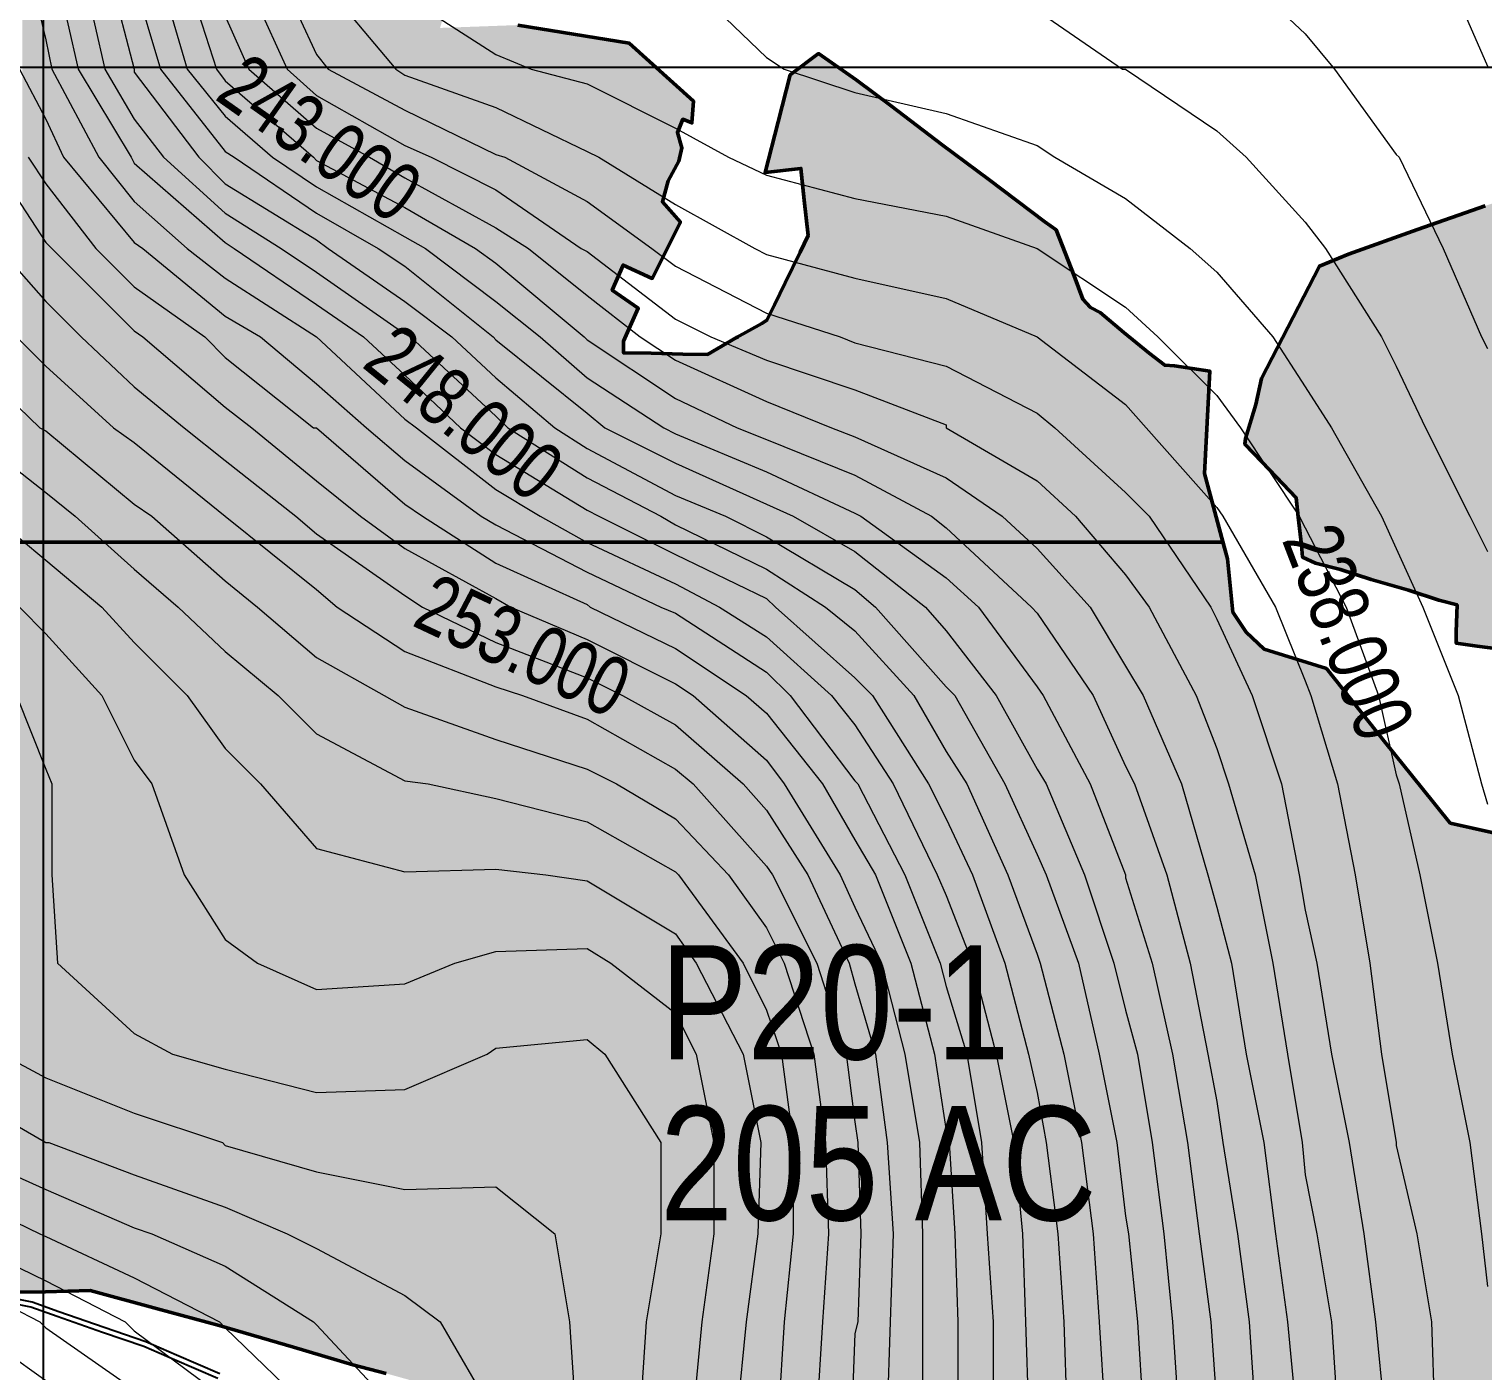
# Model space of a CAD drawing. Header units: metres. Extents: x 199095 to 216734, y 1644234 to 1657008.
# Drawn here: x 206491 to 207445, y 1649644 to 1650525 of the extents above; entities that cross this region are included whole.
import ezdxf
from ezdxf.enums import TextEntityAlignment as Align

# ---------------------------------------------------------------- set-up
doc = ezdxf.new("R2010")
doc.units = ezdxf.units.M
for name, color, linetype in [('250 Ac', 10, 'Continuous'), ('BT Road', 7, 'Continuous'), ('CON TXT', 204, 'Continuous'), ('GRID', 7, 'Continuous')]:
    doc.layers.add(name, color=color, linetype=linetype)
doc.layers.add('CONTOURS', color=8, linetype='Continuous', lineweight=9)
doc.layers.add('Plot hatching', color=7, linetype='Continuous', true_color=0xffffdb)
doc.styles.get("Standard").update_dxf_attribs({"font": 'ARIALN.TTF'})

msp = doc.modelspace()

# ---------------------------------------------------------------- hatches: boundary and pattern name
at = {"layer": 'Plot hatching', "linetype": 'ByBlock'}
h = msp.add_hatch(color=256, dxfattribs=at)
h.dxf.hatch_style = 1
h.paths.add_polyline_path([(208009.86, 1651228.99), (206686.38, 1651228.99), (206686.38, 1651203.99), (206686.38, 1651029.56), (206686.38, 1651003.99), (206486.38, 1651003.99), (206486.38, 1650260.25), (206486.38, 1650188.06), (207274.47, 1650188.06), (207262.37, 1650233.14), (207265.92, 1650300.22), (207242.78, 1650303.93), (207236.28, 1650304.16), (207225.99, 1650312.22), (207209.51, 1650325.62), (207193.82, 1650338.92), (207187.55, 1650342.23), (207182.46, 1650347.64), (207176.82, 1650362.93), (207165.09, 1650393.09), (207157.64, 1650398.29), (207120.74, 1650426.17), (207090.1, 1650448.97), (207056.93, 1650474.42), (207033.79, 1650491.57), (207009.02, 1650508.91), (206990.28, 1650494.84), (206982.48, 1650464.16), (206973.86, 1650430.68), (206997.43, 1650433.51), (206999.58, 1650412.54), (207002.17, 1650389.37), (206996.97, 1650378.52), (206987, 1650358.25), (206980.07, 1650343.78), (206974.98, 1650333.77), (206971.79, 1650331.71), (206955.18, 1650322.39), (206936.15, 1650311.31), (206919.9, 1650311.45), (206899.09, 1650312.07), (206880.97, 1650312.28), (206880.97, 1650320.02), (206890.69, 1650341.69), (206873.61, 1650353.48), (206880.68, 1650369.95), (206899.88, 1650361.21), (206918.27, 1650398.21), (206906.51, 1650411.56), (206910.28, 1650425.29), (206917.2, 1650438.3), (206919.3, 1650446.88), (206916.33, 1650457.12), (206919.89, 1650465.76), (206925.89, 1650463.39), (206926.92, 1650477.63), (206884.66, 1650515.74), (206811.62, 1650527.6), (206760.53, 1650525.73), (206795.55, 1650642.99), (206839.37, 1650640.57), (206864.69, 1650663.18), (206879.55, 1650683.53), (207050.42, 1650675.59), (207098.28, 1650669.2), (207165.31, 1650672.3), (207199.45, 1650673.87), (207215.26, 1650778.84), (207220.67, 1650778.3), (207296.83, 1650770.65), (207306.15, 1650771.76), (207319.13, 1650773.31), (207356.45, 1650845.29), (207381.15, 1650833.81), (207480.02, 1650787.84), (207602.85, 1650809.96), (207611.92, 1650746.81), (207616.69, 1650743.79), (207659.54, 1650716.75), (207695.66, 1650689.85), (207673.34, 1650612.12), (207682.56, 1650612.11), (207692.37, 1650613.44), (207700.95, 1650615.54), (207725.48, 1650610.91), (207747.57, 1650615.18), (207767.49, 1650606.88), (207786.82, 1650614.56), (207802.54, 1650614.54), (207829.83, 1650609.3), (207844.56, 1650609.28), (207860.5, 1650602.21), (207882.86, 1650581.04), (207894.24, 1650607.38), (207870.49, 1650659.55), (207972.48, 1650751.59), (207990.52, 1650751.57), (207990.48, 1650717.35), (208009.86, 1650715.4)])
h = msp.add_hatch(color=256, dxfattribs=at)
h.dxf.hatch_style = 1
h.paths.add_polyline_path([(207782.6, 1650011.8), (207807.79, 1650098.38), (207818.9, 1650139.58), (207801.1, 1650154.22), (207773.06, 1650177.22), (207743.49, 1650201.12), (207718.97, 1650221.52), (207681.77, 1650253.95), (207652.11, 1650278.09), (207618.94, 1650303.68), (207577.4, 1650337.42), (207544.74, 1650363), (207510.15, 1650390.45), (207474.54, 1650418.18), (207446.54, 1650408.81), (207402.25, 1650393.28), (207356.98, 1650377.17), (207337.81, 1650369.35), (207299.77, 1650295.59), (207296.09, 1650278.44), (207289.21, 1650256), (207288.94, 1650252.45), (207300.28, 1650240.51), (207313.9, 1650226.36), (207322.56, 1650217.13), (207323.9, 1650204.71), (207325.96, 1650186.13), (207326.73, 1650178.17), (207335.26, 1650174.25), (207351.56, 1650170), (207371.87, 1650163.41), (207396.35, 1650156.45), (207416.16, 1650149.92), (207428.23, 1650146.76), (207427.55, 1650129.06), (207427.71, 1650121.63), (207441.4, 1650119.63), (207455.03, 1650118.01), (207454.93, 1650093.23), (207455.64, 1650065.05), (207455.89, 1650058.09), (207477.21, 1650043.2), (207464.59, 1650011.09), (207458.26, 1649995.84), (207559.24, 1649852.11), (207562.89, 1649850.7), (207605.36, 1649834.58), (207640.23, 1649820.55), (207703.4, 1649836.78), (207706.89, 1649838.64), (207707.42, 1649839.07), (207743.22, 1649870.6), (207746.01, 1649882.09), (207762.15, 1649938.87)])
h = msp.add_hatch(color=256, dxfattribs=at)
h.dxf.hatch_style = 1
h.paths.add_polyline_path([(207582.73, 1649771.33), (207570.35, 1649793.75), (207567.46, 1649804.36), (207561.11, 1649826.9), (207554.66, 1649849.93), (207451.01, 1649997.45), (207423.77, 1650003.52), (207404.8, 1650027.01), (207381.29, 1650056.18), (207342.47, 1650105.08), (207301.61, 1650117.84), (207289.65, 1650128.93), (207281.06, 1650141.98), (207277.4, 1650177.12), (207274.47, 1650188.06), (206461.38, 1650188.06), (206187.67, 1650188.06), (206166.47, 1650151.83), (206232.81, 1650071.26), (206243.99, 1650029.38), (206253.65, 1649969.5), (206257.51, 1649911.62), (206249.79, 1649851.75), (206226.6, 1649793.75), (206226.6, 1649791.88), (206191.83, 1649733.88), (206173.19, 1649716.78), (206186.55, 1649707.57), (206208.14, 1649693.4), (206240.85, 1649670.66), (206269.9, 1649650.41), (206287.1, 1649656.71), (206330.9, 1649671.11), (206362.86, 1649681.83), (206405.08, 1649695.93), (206430.93, 1649696.24), (206461.86, 1649695.55), (206501.44, 1649695.67), (206530.78, 1649696.53), (206575.06, 1649684.49), (206615.48, 1649673.5), (206664.24, 1649659.36), (206703.33, 1649647.85), (206725.05, 1649642.14), (206768.62, 1649629.98), (206809.46, 1649624.12), (206879.99, 1649615.17), (206909.22, 1649609.24), (206926.22, 1649603.5), (206942.89, 1649597.21), (206963.84, 1649588.79), (206989.12, 1649579.38), (207017, 1649569.54), (207047.3, 1649557.55), (207071.65, 1649548.43), (207092.11, 1649541.17), (207111.13, 1649534), (207118.84, 1649531.29), (207135.72, 1649525.66), (207158.19, 1649518.49), (207190.77, 1649506.87), (207230.54, 1649493.76), (207262.74, 1649483.55), (207289.65, 1649476.56), (207336.5, 1649464), (207382.4, 1649451.17), (207409.45, 1649444.58), (207415.96, 1649438.66), (207439.38, 1649417.39), (207466.87, 1649393.23), (207492.32, 1649369.6), (207518.31, 1649347.6), (207548.53, 1649321.55), (207561.51, 1649304.07), (207577.69, 1649279.74), (207610.71, 1649236.32), (207651.49, 1649259.45), (207671.71, 1649280.52), (207701.75, 1649280.52), (207726.39, 1649276.45), (207727.86, 1649315.07), (207729.08, 1649371.83), (207733.09, 1649436.54), (207734.6, 1649489.77), (207713.32, 1649514.78), (207694.05, 1649538.38), (207688.69, 1649539.67), (207679.21, 1649550.98), (207671.12, 1649586.95), (207665.85, 1649611.09), (207653.86, 1649636.14), (207639.84, 1649664.92), (207622.85, 1649699.09), (207616.09, 1649711.14), (207601.34, 1649738.4)])

# ---------------------------------------------------------------- linework, layer by layer
at = {"linetype": 'ByBlock', "lineweight": 50, "flags": 128}
msp.add_lwpolyline([(206956.21, 1650322.96), (206955.18, 1650322.39), (206936.15, 1650311.31), (206919.9, 1650311.45), (206899.09, 1650312.07), (206880.97, 1650312.28), (206880.97, 1650320.02), (206890.69, 1650341.69), (206873.61, 1650353.48), (206880.68, 1650369.95), (206899.88, 1650361.21), (206918.27, 1650398.21), (206906.51, 1650411.56), (206910.28, 1650425.29), (206917.2, 1650438.3), (206919.3, 1650446.88), (206916.33, 1650457.12), (206919.89, 1650465.76), (206925.89, 1650463.39), (206926.92, 1650477.63), (206884.66, 1650515.74), (206811.62, 1650527.6)], dxfattribs=at)
at = {"linetype": 'ByBlock', "lineweight": 40, "flags": 128}
for points in [[(207458.26, 1649995.84), (207423.77, 1650003.52), (207404.8, 1650027.01), (207381.29, 1650056.18), (207342.47, 1650105.08), (207301.61, 1650117.84), (207289.65, 1650128.93), (207281.06, 1650141.98), (207277.4, 1650177.12), (207262.37, 1650233.14), (207265.92, 1650300.22), (207242.78, 1650303.93), (207236.28, 1650304.16), (207225.99, 1650312.22), (207209.51, 1650325.62), (207193.82, 1650338.92), (207187.55, 1650342.23), (207182.46, 1650347.64), (207176.82, 1650362.93), (207165.09, 1650393.09), (207157.64, 1650398.29), (207120.74, 1650426.17), (207090.1, 1650448.97), (207056.93, 1650474.42), (207033.79, 1650491.57), (207009.02, 1650508.91), (206990.28, 1650494.84), (206982.48, 1650464.16), (206973.86, 1650430.68), (206997.43, 1650433.51), (206999.58, 1650412.54), (207002.17, 1650389.37), (206996.97, 1650378.52), (206987, 1650358.25), (206980.07, 1650343.78), (206974.98, 1650333.77), (206971.79, 1650331.71), (206956.21, 1650322.96)], [(207446.54, 1650408.81), (207402.25, 1650393.28), (207356.98, 1650377.17), (207337.81, 1650369.35), (207299.77, 1650295.59), (207296.09, 1650278.44), (207289.21, 1650256), (207288.94, 1650252.45), (207300.28, 1650240.51), (207313.9, 1650226.36), (207322.56, 1650217.13), (207323.9, 1650204.71), (207325.96, 1650186.13), (207326.73, 1650178.17), (207335.26, 1650174.25), (207351.56, 1650170), (207371.87, 1650163.41), (207396.35, 1650156.45), (207416.16, 1650149.92), (207428.23, 1650146.76), (207427.55, 1650129.06), (207427.71, 1650121.63), (207441.4, 1650119.63), (207455.03, 1650118.01)], [(206066.06, 1649801.59), (206065.63, 1649788.54), (206106.94, 1649762.41), (206149.26, 1649733.27), (206186.55, 1649707.57), (206208.14, 1649693.4), (206240.85, 1649670.66), (206269.9, 1649650.41), (206287.1, 1649656.71), (206330.9, 1649671.11), (206362.86, 1649681.83), (206405.08, 1649695.93), (206430.93, 1649696.24), (206461.86, 1649695.55), (206501.44, 1649695.67), (206530.78, 1649696.53), (206575.06, 1649684.49), (206615.48, 1649673.5), (206664.24, 1649659.36), (206703.33, 1649647.85), (206725.05, 1649642.14)]]:
    msp.add_lwpolyline(points, dxfattribs=at)
at = {"layer": '250 Ac', "linetype": 'ByBlock', "lineweight": 50, "flags": 128}
for points in [[(206486.38, 1650188.06), (207274.47, 1650188.06), (207274.47, 1650188.06), (207262.37, 1650233.14), (207265.92, 1650300.22), (207242.78, 1650303.93), (207236.28, 1650304.16), (207225.99, 1650312.22), (207209.51, 1650325.62), (207193.82, 1650338.92), (207187.55, 1650342.23), (207182.46, 1650347.64), (207176.82, 1650362.93), (207165.09, 1650393.09), (207157.64, 1650398.29), (207120.74, 1650426.17), (207090.1, 1650448.97), (207056.93, 1650474.42), (207033.79, 1650491.57), (207009.02, 1650508.91), (206990.28, 1650494.84), (206982.48, 1650464.16), (206973.86, 1650430.68), (206997.43, 1650433.51), (206999.58, 1650412.54), (207002.17, 1650389.37), (206996.97, 1650378.52), (206987, 1650358.25), (206980.07, 1650343.78), (206974.98, 1650333.77), (206971.79, 1650331.71), (206955.18, 1650322.39), (206936.15, 1650311.31), (206919.9, 1650311.45), (206899.09, 1650312.07), (206880.97, 1650312.28), (206880.97, 1650320.02), (206890.69, 1650341.69), (206873.61, 1650353.48), (206880.68, 1650369.95), (206899.88, 1650361.21), (206918.27, 1650398.21), (206906.51, 1650411.56), (206910.28, 1650425.29), (206917.2, 1650438.3), (206919.3, 1650446.88), (206916.33, 1650457.12), (206919.89, 1650465.76), (206925.89, 1650463.39), (206926.92, 1650477.63), (206884.66, 1650515.74), (206811.62, 1650527.6)], [(207458.26, 1649995.84), (207423.77, 1650003.52), (207404.8, 1650027.01), (207381.29, 1650056.18), (207342.47, 1650105.08), (207301.61, 1650117.84), (207289.65, 1650128.93), (207281.06, 1650141.98), (207277.4, 1650177.12), (207262.37, 1650233.14), (207265.92, 1650300.22), (207242.78, 1650303.93), (207236.28, 1650304.16), (207225.99, 1650312.22), (207209.51, 1650325.62), (207193.82, 1650338.92), (207187.55, 1650342.23), (207182.46, 1650347.64), (207176.82, 1650362.93), (207165.09, 1650393.09), (207157.64, 1650398.29), (207120.74, 1650426.17), (207090.1, 1650448.97), (207056.93, 1650474.42), (207033.79, 1650491.57), (207009.02, 1650508.91), (206990.28, 1650494.84), (206982.48, 1650464.16), (206973.86, 1650430.68), (206997.43, 1650433.51), (206999.58, 1650412.54), (207002.17, 1650389.37), (206996.97, 1650378.52), (206987, 1650358.25), (206980.07, 1650343.78), (206974.98, 1650333.77), (206971.79, 1650331.71), (206955.18, 1650322.39), (206936.15, 1650311.31), (206919.9, 1650311.45), (206899.09, 1650312.07), (206880.97, 1650312.28), (206880.97, 1650320.02), (206890.69, 1650341.69), (206873.61, 1650353.48), (206880.68, 1650369.95), (206899.88, 1650361.21), (206918.27, 1650398.21), (206906.51, 1650411.56), (206910.28, 1650425.29), (206917.2, 1650438.3), (206919.3, 1650446.88), (206916.33, 1650457.12), (206919.89, 1650465.76), (206925.89, 1650463.39), (206926.92, 1650477.63), (206884.66, 1650515.74), (206811.62, 1650527.6)], [(206956.21, 1650322.96), (206955.18, 1650322.39), (206936.15, 1650311.31), (206919.9, 1650311.45), (206899.09, 1650312.07), (206880.97, 1650312.28), (206880.97, 1650320.02), (206890.69, 1650341.69), (206873.61, 1650353.48), (206880.68, 1650369.95), (206899.88, 1650361.21), (206918.27, 1650398.21), (206906.51, 1650411.56), (206910.28, 1650425.29), (206917.2, 1650438.3), (206919.3, 1650446.88), (206916.33, 1650457.12), (206919.89, 1650465.76), (206925.89, 1650463.39), (206926.92, 1650477.63), (206884.66, 1650515.74), (206811.62, 1650527.6)], [(207458.26, 1649995.84), (207423.77, 1650003.52), (207404.8, 1650027.01), (207381.29, 1650056.18), (207342.47, 1650105.08), (207301.61, 1650117.84), (207289.65, 1650128.93), (207281.06, 1650141.98), (207277.4, 1650177.12), (207262.37, 1650233.14), (207265.92, 1650300.22), (207242.78, 1650303.93), (207236.28, 1650304.16), (207225.99, 1650312.22), (207209.51, 1650325.62), (207193.82, 1650338.92), (207187.55, 1650342.23), (207182.46, 1650347.64), (207176.82, 1650362.93), (207165.09, 1650393.09), (207157.64, 1650398.29), (207120.74, 1650426.17), (207090.1, 1650448.97), (207056.93, 1650474.42), (207033.79, 1650491.57), (207009.02, 1650508.91), (206990.28, 1650494.84), (206982.48, 1650464.16), (206973.86, 1650430.68), (206997.43, 1650433.51), (206999.58, 1650412.54), (207002.17, 1650389.37), (206996.97, 1650378.52), (206987, 1650358.25), (206980.07, 1650343.78), (206974.98, 1650333.77), (206971.79, 1650331.71), (206955.18, 1650322.39), (206936.15, 1650311.31), (206919.9, 1650311.45), (206899.09, 1650312.07), (206880.97, 1650312.28), (206880.97, 1650320.02), (206890.69, 1650341.69), (206873.61, 1650353.48), (206880.68, 1650369.95), (206899.88, 1650361.21), (206918.27, 1650398.21), (206906.51, 1650411.56), (206910.28, 1650425.29), (206917.2, 1650438.3), (206919.3, 1650446.88), (206916.33, 1650457.12), (206919.89, 1650465.76), (206925.89, 1650463.39), (206926.92, 1650477.63), (206884.66, 1650515.74), (206811.62, 1650527.6)], [(207446.54, 1650408.81), (207402.25, 1650393.28), (207356.98, 1650377.17), (207337.81, 1650369.35), (207299.77, 1650295.59), (207296.09, 1650278.44), (207289.21, 1650256), (207288.94, 1650252.45), (207300.28, 1650240.51), (207313.9, 1650226.36), (207322.56, 1650217.13), (207323.9, 1650204.71), (207325.96, 1650186.13), (207326.73, 1650178.17), (207335.26, 1650174.25), (207351.56, 1650170), (207371.87, 1650163.41), (207396.35, 1650156.45), (207416.16, 1650149.92), (207428.23, 1650146.76), (207427.55, 1650129.06), (207427.71, 1650121.63), (207441.4, 1650119.63), (207455.03, 1650118.01)], [(207446.54, 1650408.81), (207402.25, 1650393.28), (207356.98, 1650377.17), (207337.81, 1650369.35), (207299.77, 1650295.59), (207296.09, 1650278.44), (207289.21, 1650256), (207288.94, 1650252.45), (207300.28, 1650240.51), (207313.9, 1650226.36), (207322.56, 1650217.13), (207323.9, 1650204.71), (207325.96, 1650186.13), (207326.73, 1650178.17), (207335.26, 1650174.25), (207351.56, 1650170), (207371.87, 1650163.41), (207396.35, 1650156.45), (207416.16, 1650149.92), (207428.23, 1650146.76), (207427.55, 1650129.06), (207427.71, 1650121.63), (207441.4, 1650119.63), (207455.03, 1650118.01)], [(207451.01, 1649997.45), (207423.77, 1650003.52), (207404.8, 1650027.01), (207381.29, 1650056.18), (207342.47, 1650105.08), (207301.61, 1650117.84), (207289.65, 1650128.93), (207281.06, 1650141.98), (207277.4, 1650177.12), (207274.47, 1650188.06), (206461.38, 1650188.06)], [(206461.86, 1649695.55), (206501.44, 1649695.67), (206530.78, 1649696.53), (206575.06, 1649684.49), (206615.48, 1649673.5), (206664.24, 1649659.36), (206703.33, 1649647.85), (206725.05, 1649642.14)], [(206461.86, 1649695.55), (206501.44, 1649695.67), (206530.78, 1649696.53), (206575.06, 1649684.49), (206615.48, 1649673.5), (206664.24, 1649659.36), (206703.33, 1649647.85), (206725.05, 1649642.14)], [(206461.86, 1649695.55), (206501.44, 1649695.67), (206530.78, 1649696.53), (206575.06, 1649684.49), (206615.48, 1649673.5), (206664.24, 1649659.36), (206703.33, 1649647.85), (206725.05, 1649642.14)]]:
    msp.add_lwpolyline(points, dxfattribs=at)
at = {"layer": 'BT Road', "flags": 128}
for points in [[(206614.66, 1649638.76), (206586.17, 1649651.12), (206566.12, 1649659.79), (206538.84, 1649669.05), (206509.12, 1649679.5), (206491.8, 1649685.59), (206465.76, 1649690.95)], [(206615.98, 1649641.84), (206587.5, 1649654.19), (206567.33, 1649662.91), (206539.93, 1649672.21), (206510.23, 1649682.66), (206492.69, 1649688.82), (206466.33, 1649694.25)]]:
    msp.add_lwpolyline(points, dxfattribs=at)
at = {"layer": 'CONTOURS', "flags": 128}
for points in [[(207448.14, 1650883), (207388.27, 1650881), (207328.39, 1650867.5), (207282.03, 1650852.12), (207270.45, 1650844.38), (207210.58, 1650803.75), (207197.05, 1650792.25), (207171.94, 1650734.25), (207173.88, 1650674.38), (207210.58, 1650618.38), (207214.44, 1650616.5), (207270.45, 1650572), (207289.77, 1650558.5), (207328.39, 1650521.88), (207347.7, 1650498.62), (207388.27, 1650442.62), (207390.2, 1650440.75), (207419.17, 1650380.88), (207444.28, 1650322.88), (207448.14, 1650315.25)], [(207448.14, 1650828.88), (207388.27, 1650832.75), (207328.39, 1650815.38), (207285.91, 1650792.25), (207270.45, 1650759.38), (207260.8, 1650734.25), (207270.45, 1650711.12), (207291.69, 1650674.38), (207328.39, 1650645.38), (207370.89, 1650616.5), (207388.27, 1650601), (207423.03, 1650558.5), (207448.14, 1650500.62)], [(206492.05, 1650558.5), (206501.72, 1650518), (206505.58, 1650498.62), (206536.48, 1650440.75), (206559.66, 1650411.75), (206594.42, 1650380.88), (206619.53, 1650361.5), (206679.41, 1650322.88), (206679.41, 1650322.88), (206737.36, 1650268.88), (206745.08, 1650263), (206797.23, 1650222.5), (206826.2, 1650205.12), (206857.11, 1650187.75), (206915.05, 1650160.75), (206944.03, 1650145.25), (206974.92, 1650125.88), (207017.42, 1650087.25), (207032.88, 1650068), (207057.98, 1650029.38), (207086.95, 1649969.5), (207092.75, 1649956), (207110.14, 1649911.62), (207125.58, 1649851.75), (207137.17, 1649793.75), (207142.97, 1649733.88), (207144.91, 1649676), (207146.83, 1649616.12)], [(206509.44, 1650558.5), (206522.95, 1650498.62), (206557.72, 1650440.75), (206559.66, 1650436.88), (206619.53, 1650384.75), (206625.33, 1650380.88), (206679.41, 1650344.12), (206710.31, 1650322.88), (206737.36, 1650297.75), (206774.05, 1650263), (206797.23, 1650245.62), (206857.11, 1650209), (206864.83, 1650205.12), (206915.05, 1650180), (206974.92, 1650151), (206980.72, 1650145.25), (207032.88, 1650098.88), (207044.47, 1650087.25), (207081.16, 1650029.38), (207092.75, 1650006.25), (207110.14, 1649969.5), (207131.38, 1649911.62), (207146.83, 1649851.75), (207152.62, 1649826.62), (207158.42, 1649793.75), (207166.14, 1649733.88), (207170.02, 1649676), (207171.94, 1649616.12)], [(206526.83, 1650558.5), (206540.34, 1650498.62), (206559.66, 1650465.88), (206578.97, 1650440.75), (206619.53, 1650404), (206656.23, 1650380.88), (206679.41, 1650365.38), (206737.36, 1650324.88), (206741.22, 1650322.88), (206797.23, 1650270.75), (206804.95, 1650263), (206857.11, 1650230.25), (206905.39, 1650205.12), (206915.05, 1650199.38), (206974.92, 1650170.38), (207013.56, 1650145.25), (207032.88, 1650129.75), (207071.5, 1650087.25), (207092.75, 1650050.62), (207106.27, 1650029.38), (207133.31, 1649969.5), (207152.62, 1649917.38), (207154.56, 1649911.62), (207170.02, 1649851.75), (207181.59, 1649793.75), (207189.33, 1649733.88), (207193.19, 1649676), (207197.05, 1649616.12)], [(206544.2, 1650558.5), (206559.66, 1650498.62), (206559.66, 1650496.75), (206602.16, 1650440.75), (206619.53, 1650423.38), (206679.41, 1650386.62), (206687.14, 1650380.88), (206737.36, 1650346.12), (206768.27, 1650322.88), (206797.23, 1650295.88), (206835.86, 1650263), (206857.11, 1650249.5), (206915.05, 1650218.62), (206947.89, 1650205.12), (206974.92, 1650191.62), (207032.88, 1650156.88), (207046.39, 1650145.25), (207092.75, 1650093.12), (207098.55, 1650087.25), (207131.38, 1650029.38), (207152.62, 1649983), (207158.42, 1649969.5), (207179.67, 1649911.62), (207193.19, 1649851.75), (207204.78, 1649793.75), (207210.58, 1649745.5), (207212.5, 1649733.88), (207218.3, 1649676), (207222.16, 1649616.12)], [(206577.05, 1650558.5), (206594.42, 1650498.62), (206619.53, 1650467.75), (206650.44, 1650440.75), (206679.41, 1650421.38), (206737.36, 1650388.62), (206750.88, 1650380.88), (206797.23, 1650346.12), (206826.2, 1650322.88), (206857.11, 1650295.88), (206907.33, 1650263), (206915.05, 1650259.12), (206974.92, 1650234.12), (207032.88, 1650207), (207036.73, 1650205.12), (207092.75, 1650164.5), (207114, 1650145.25), (207152.62, 1650093.12), (207156.48, 1650087.25), (207187.39, 1650029.38), (207210.58, 1649969.5), (207210.58, 1649967.62), (207227.95, 1649911.62), (207241.47, 1649851.75), (207251.14, 1649793.75), (207258.86, 1649733.88), (207266.58, 1649676), (207270.45, 1649620)], [(206594.42, 1650558.5), (206613.73, 1650498.62), (206619.53, 1650490.88), (206677.48, 1650440.75), (206679.41, 1650438.75), (206737.36, 1650407.88), (206783.7, 1650380.88), (206797.23, 1650371.25), (206855.17, 1650322.88), (206857.11, 1650321), (206915.05, 1650282.38), (206955.61, 1650263), (206974.92, 1650255.38), (207032.88, 1650232.12), (207083.09, 1650205.12), (207092.75, 1650197.38), (207148.77, 1650145.25), (207152.62, 1650141.38), (207189.33, 1650087.25), (207210.58, 1650041), (207216.36, 1650029.38), (207237.61, 1649969.5), (207253.06, 1649911.62), (207264.66, 1649851.75), (207270.45, 1649820.75), (207274.31, 1649793.75), (207283.97, 1649733.88), (207291.69, 1649676), (207295.56, 1649616.12)], [(206633.05, 1650558.5), (206660.09, 1650498.62), (206679.41, 1650481.25), (206737.36, 1650448.5), (206754.73, 1650440.75), (206797.23, 1650419.5), (206853.25, 1650380.88), (206857.11, 1650378.88), (206915.05, 1650334.5), (206938.23, 1650322.88), (206974.92, 1650307.5), (207032.88, 1650288.12), (207092.75, 1650265), (207092.75, 1650263), (207152.62, 1650228.25), (207177.73, 1650205.12), (207210.58, 1650166.5), (207226.02, 1650145.25), (207256.92, 1650087.25), (207270.45, 1650052.5), (207278.17, 1650029.38), (207295.56, 1649969.5), (207307.14, 1649911.62), (207316.8, 1649851.75), (207326.47, 1649793.75), (207328.39, 1649772.5), (207336.12, 1649733.88), (207345.78, 1649676), (207349.64, 1649616.12)], [(206656.23, 1650558.5), (206679.41, 1650508.25), (206687.14, 1650498.62), (206737.36, 1650471.62), (206797.23, 1650442.62), (206803.03, 1650440.75), (206857.11, 1650411.75), (206899.59, 1650380.88), (206915.05, 1650369.25), (206974.92, 1650338.38), (207023.22, 1650322.88), (207032.88, 1650319), (207092.75, 1650303.62), (207152.62, 1650272.75), (207164.22, 1650263), (207210.58, 1650220.62), (207226.02, 1650205.12), (207266.58, 1650145.25), (207270.45, 1650137.5), (207293.62, 1650087.25), (207312.94, 1650029.38), (207324.53, 1649969.5), (207328.39, 1649946.38), (207336.12, 1649911.62), (207345.78, 1649851.75), (207357.36, 1649793.75), (207367.02, 1649733.88), (207374.75, 1649676), (207380.55, 1649616.12)], [(206681.34, 1650558.5), (206731.56, 1650498.62), (206737.36, 1650494.75), (206797.23, 1650473.5), (206857.11, 1650444.62), (206864.83, 1650440.75), (206915.05, 1650409.88), (206967.2, 1650380.88), (206974.92, 1650377), (207032.88, 1650361.5), (207092.75, 1650348), (207152.62, 1650322.88), (207152.62, 1650322.88), (207210.58, 1650278.5), (207224.09, 1650263), (207270.45, 1650210.88), (207274.31, 1650205.12), (207309.08, 1650145.25), (207328.39, 1650097), (207332.25, 1650087.25), (207349.64, 1650029.38), (207361.23, 1649969.5), (207370.89, 1649911.62), (207378.61, 1649851.75), (207388.27, 1649793.75), (207388.27, 1649791.88), (207401.8, 1649733.88), (207411.45, 1649676), (207413.38, 1649616.12)], [(206920.84, 1650558.5), (206974.92, 1650506.38), (206986.52, 1650498.62), (207032.88, 1650483.25), (207092.75, 1650469.62), (207152.62, 1650448.5), (207164.22, 1650440.75), (207210.58, 1650413.62), (207253.06, 1650380.88), (207270.45, 1650365.38), (207307.14, 1650322.88), (207328.39, 1650290.12), (207345.78, 1650263), (207378.61, 1650205.12), (207388.27, 1650183.88), (207405.66, 1650145.25), (207428.83, 1650087.25), (207444.28, 1650029.38), (207448.14, 1650015.88)], [(206559.66, 1650556.62), (206577.05, 1650498.62), (206619.53, 1650444.62), (206625.33, 1650440.75), (206679.41, 1650404), (206719.97, 1650380.88), (206737.36, 1650369.25), (206795.3, 1650322.88), (206797.23, 1650321), (206857.11, 1650272.75), (206868.7, 1650263), (206915.05, 1650239.88), (206974.92, 1650212.88), (206992.31, 1650205.12), (207032.88, 1650182), (207079.23, 1650145.25), (207092.75, 1650129.75), (207125.58, 1650087.25), (207152.62, 1650039), (207158.42, 1650029.38), (207183.53, 1649969.5), (207202.84, 1649911.62), (207210.58, 1649880.62), (207218.3, 1649851.75), (207227.95, 1649793.75), (207235.69, 1649733.88), (207241.47, 1649676), (207245.34, 1649616.12)], [(206737.36, 1650546.88), (206797.23, 1650508.25), (206820.41, 1650498.62), (206857.11, 1650489), (206915.05, 1650460), (206949.81, 1650440.75), (206974.92, 1650429.12), (207032.88, 1650413.62), (207092.75, 1650402.12), (207152.62, 1650380.88), (207152.62, 1650380.88), (207210.58, 1650342.25), (207231.81, 1650322.88), (207270.45, 1650284.25), (207285.91, 1650263), (207324.53, 1650205.12), (207328.39, 1650197.38), (207355.44, 1650145.25), (207376.69, 1650087.25), (207388.27, 1650035.12), (207390.2, 1650029.38), (207403.72, 1649969.5), (207415.31, 1649911.62), (207424.97, 1649851.75), (207436.56, 1649793.75), (207444.28, 1649733.88), (207448.14, 1649699.12)], [(206619.53, 1650533.38), (206634.98, 1650498.62), (206679.41, 1650460), (206714.17, 1650440.75), (206737.36, 1650427.25), (206797.23, 1650394.38), (206818.48, 1650380.88), (206857.11, 1650350), (206891.88, 1650322.88), (206915.05, 1650307.5), (206974.92, 1650280.38), (207017.42, 1650263), (207032.88, 1650257.25), (207092.75, 1650230.25), (207129.45, 1650205.12), (207152.62, 1650183.88), (207187.39, 1650145.25), (207210.58, 1650106.62), (207222.16, 1650087.25), (207247.27, 1650029.38), (207264.66, 1649969.5), (207270.45, 1649948.25), (207280.11, 1649911.62), (207289.77, 1649851.75), (207301.36, 1649793.75), (207309.08, 1649733.88), (207316.8, 1649676), (207322.59, 1649616.12)], [(207152.62, 1650537.25), (207208.64, 1650498.62), (207210.58, 1650498.62), (207270.45, 1650458.12), (207289.77, 1650440.75), (207328.39, 1650398.25), (207341.91, 1650380.88), (207378.61, 1650322.88), (207388.27, 1650303.62), (207407.58, 1650263), (207436.56, 1650205.12), (207448.14, 1650182)], [(206484.33, 1650498.62), (206501.72, 1650465.88), (206513.3, 1650440.75), (206559.66, 1650384.75), (206565.45, 1650380.88), (206619.53, 1650336.38), (206642.7, 1650322.88), (206679.41, 1650292), (206712.25, 1650263), (206737.36, 1650241.75), (206787.58, 1650205.12), (206797.23, 1650199.38), (206857.11, 1650168.38), (206905.39, 1650145.25), (206915.05, 1650141.38), (206974.92, 1650102.75), (206990.38, 1650087.25), (207032.88, 1650031.25), (207034.81, 1650029.38), (207065.7, 1649969.5), (207088.89, 1649911.62), (207092.75, 1649896.12), (207106.27, 1649851.75), (207115.92, 1649793.75), (207119.8, 1649733.88), (207123.66, 1649676), (207123.66, 1649616.12)], [(206465.02, 1650440.75), (206501.72, 1650384.75), (206505.58, 1650380.88), (206559.66, 1650326.75), (206565.45, 1650322.88), (206619.53, 1650276.62), (206636.92, 1650263), (206679.41, 1650228.25), (206708.38, 1650205.12), (206737.36, 1650183.88), (206797.23, 1650151), (206806.89, 1650145.25), (206857.11, 1650124), (206915.05, 1650095), (206926.64, 1650087.25), (206974.92, 1650044.88), (206986.52, 1650029.38), (207023.22, 1649969.5), (207032.88, 1649948.25), (207050.25, 1649911.62), (207065.7, 1649851.75), (207075.36, 1649793.75), (207077.3, 1649733.88), (207077.3, 1649676), (207077.3, 1649616.12)], [(206490.12, 1650440.75), (206501.72, 1650423.38), (206534.55, 1650380.88), (206559.66, 1650355.75), (206606.02, 1650322.88), (206619.53, 1650309.38), (206677.48, 1650263), (206679.41, 1650263), (206737.36, 1650212.88), (206748.94, 1650205.12), (206797.23, 1650174.25), (206857.11, 1650147.12), (206859.03, 1650145.25), (206915.05, 1650118.25), (206961.41, 1650087.25), (206974.92, 1650075.75), (207011.62, 1650029.38), (207032.88, 1649992.62), (207046.39, 1649969.5), (207069.58, 1649911.62), (207085.03, 1649851.75), (207092.75, 1649801.5), (207094.69, 1649793.75), (207098.55, 1649733.88), (207100.47, 1649676), (207100.47, 1649616.12)], [(206470.81, 1650380.88), (206501.72, 1650346.12), (206524.89, 1650322.88), (206559.66, 1650290.12), (206592.48, 1650263), (206619.53, 1650241.75), (206665.89, 1650205.12), (206679.41, 1650193.5), (206737.36, 1650153), (206748.94, 1650145.25), (206797.23, 1650122.12), (206857.11, 1650098.88), (206880.28, 1650087.25), (206915.05, 1650068), (206959.47, 1650029.38), (206974.92, 1650012), (207001.97, 1649969.5), (207029.02, 1649911.62), (207032.88, 1649898), (207046.39, 1649851.75), (207054.12, 1649793.75), (207057.98, 1649733.88), (207056.05, 1649676), (207054.12, 1649616.12)], [(206482.39, 1650322.88), (206501.72, 1650303.62), (206546.14, 1650263), (206559.66, 1650253.38), (206619.53, 1650205.12), (206619.53, 1650205.12), (206679.41, 1650156.88), (206692.92, 1650145.25), (206737.36, 1650116.25), (206797.23, 1650093.12), (206814.61, 1650087.25), (206857.11, 1650071.88), (206915.05, 1650039), (206926.64, 1650029.38), (206974.92, 1649975.25), (206978.8, 1649969.5), (207007.77, 1649911.62), (207027.08, 1649851.75), (207032.88, 1649807.25), (207034.81, 1649793.75), (207036.73, 1649733.88), (207034.81, 1649676), (207032.88, 1649668.25), (207030.94, 1649616.12)], [(206441.83, 1650317.12), (206497.84, 1650263), (206501.72, 1650261.12), (206559.66, 1650212.88), (206571.25, 1650205.12), (206619.53, 1650162.62), (206640.78, 1650145.25), (206679.41, 1650112.38), (206723.83, 1650087.25), (206737.36, 1650079.62), (206797.23, 1650058.38), (206857.11, 1650039), (206876.42, 1650029.38), (206915.05, 1650006.25), (206949.81, 1649969.5), (206974.92, 1649934.75), (206986.52, 1649911.62), (207005.83, 1649851.75), (207013.56, 1649793.75), (207015.48, 1649733.88), (207011.62, 1649676), (207007.77, 1649616.12)], [(206447.62, 1650263), (206501.72, 1650220.62), (206521.03, 1650205.12), (206559.66, 1650170.38), (206588.62, 1650145.25), (206619.53, 1650116.25), (206654.3, 1650087.25), (206679.41, 1650062.25), (206737.36, 1650031.25), (206752.81, 1650029.38), (206797.23, 1650019.75), (206857.11, 1650004.25), (206915.05, 1649971.5), (206916.98, 1649969.5), (206959.47, 1649911.62), (206974.92, 1649880.62), (206984.59, 1649851.75), (206992.31, 1649793.75), (206992.31, 1649733.88), (206986.52, 1649676), (206982.66, 1649616.12)], [(206466.94, 1650205.12), (206501.72, 1650176.12), (206538.41, 1650145.25), (206559.66, 1650122.12), (206594.42, 1650087.25), (206619.53, 1650052.5), (206642.7, 1650029.38), (206679.41, 1649986.88), (206737.36, 1649971.5), (206797.23, 1649973.38), (206830.06, 1649969.5), (206857.11, 1649965.62), (206915.05, 1649930.88), (206928.58, 1649911.62), (206959.47, 1649851.75), (206971.06, 1649793.75), (206969.14, 1649733.88), (206961.41, 1649676), (206955.61, 1649616.12)], [(206484.33, 1650145.25), (206501.72, 1650127.88), (206538.41, 1650087.25), (206559.66, 1650044.88), (206571.25, 1650029.38), (206592.48, 1649969.5), (206619.53, 1649927), (206640.78, 1649911.62), (206679.41, 1649894.25), (206737.36, 1649898), (206770.19, 1649911.62), (206797.23, 1649919.25), (206857.11, 1649921.25), (206872.56, 1649911.62), (206915.05, 1649878.75), (206928.58, 1649851.75), (206940.16, 1649793.75), (206940.16, 1649733.88), (206932.44, 1649676), (206926.64, 1649616.12)], [(206482.39, 1650087.25), (206501.72, 1650039), (206505.58, 1650029.38), (206505.58, 1649969.5), (206509.44, 1649911.62), (206559.66, 1649865.25), (206584.77, 1649851.75), (206619.53, 1649842), (206679.41, 1649826.62), (206737.36, 1649828.5), (206791.44, 1649851.75), (206797.23, 1649855.62), (206857.11, 1649861.38), (206868.7, 1649851.75), (206905.39, 1649793.75), (206905.39, 1649733.88), (206895.73, 1649676), (206891.88, 1649616.12)], [(206472.73, 1649851.75), (206501.72, 1649836.25), (206559.66, 1649813.12), (206617.59, 1649793.75), (206619.53, 1649791.88), (206679.41, 1649774.5), (206737.36, 1649762.88), (206797.23, 1649764.75), (206835.86, 1649733.88), (206845.52, 1649676), (206849.38, 1649616.12)], [(206441.83, 1649828.5), (206501.72, 1649793.75), (206503.64, 1649793.75), (206559.66, 1649772.5), (206619.53, 1649751.25), (206660.09, 1649733.88), (206679.41, 1649724.25), (206737.36, 1649693.38), (206760.53, 1649676), (206795.3, 1649616.12)], [(206441.83, 1649789.88), (206501.72, 1649762.88), (206559.66, 1649737.75), (206571.25, 1649733.88), (206619.53, 1649712.62), (206677.48, 1649676), (206679.41, 1649674), (206733.48, 1649616.12)], [(206441.83, 1649761), (206497.84, 1649733.88), (206501.72, 1649732), (206559.66, 1649704.88), (206615.67, 1649676), (206619.53, 1649672.12), (206677.48, 1649616.12)], [(206441.83, 1649732), (206501.72, 1649703), (206553.86, 1649676), (206559.66, 1649670.12), (206619.53, 1649625.75)], [(206441.83, 1649704.88), (206497.84, 1649676), (206501.72, 1649672.12), (206559.66, 1649631.5)], [(206447.62, 1649676), (206501.72, 1649637.38)]]:
    msp.add_lwpolyline(points, dxfattribs=at)
at = {"layer": 'GRID'}
for p, q in [((206500, 1656500), (206500, 1646827.99)), ((199594.67, 1650500), (213350, 1650500))]:
    msp.add_line(p, q, dxfattribs=at)
at = {"layer": 'Plot hatching', "linetype": 'ByBlock', "flags": 128}
msp.add_lwpolyline([(207446.54, 1650408.81), (207402.25, 1650393.28), (207356.98, 1650377.17), (207337.81, 1650369.35), (207299.77, 1650295.59), (207296.09, 1650278.44), (207289.21, 1650256), (207288.94, 1650252.45), (207300.28, 1650240.51), (207313.9, 1650226.36), (207322.56, 1650217.13), (207323.9, 1650204.71), (207325.96, 1650186.13), (207326.73, 1650178.17), (207335.26, 1650174.25), (207351.56, 1650170), (207371.87, 1650163.41), (207396.35, 1650156.45), (207416.16, 1650149.92), (207428.23, 1650146.76), (207427.55, 1650129.06), (207427.71, 1650121.63), (207441.4, 1650119.63), (207455.03, 1650118.01)], dxfattribs=at)

# ---------------------------------------------------------------- texts
at = {"layer": '250 Ac', "linetype": 'ByBlock', "lineweight": 50}
for s, p in [('P20-1', (206904.98, 1649848.35, -448)), ('205 AC', (206904.98, 1649742.66, -448))]:
    msp.add_text(s, height=75, dxfattribs=at).set_placement(p)
at = {"layer": 'CON TXT'}
for s, rotation, width, p, p2 in [('243.000', 324.79434, 0.900201, (206611.81, 1650479.38), (206729.62, 1650396.25)), ('248.000', 320.99108, 0.900136, (206708.38, 1650303.62), (206820.41, 1650212.88)), ('238.000', 291.10585, 0.904294, (207312.94, 1650189.62), (207365.09, 1650054.5)), ('253.000', 334.81989, 0.906129, (206741.22, 1650133.62), (206872.56, 1650071.88))]:
    msp.add_text(s, height=38.677, rotation=rotation, dxfattribs=dict(at, width=width)).set_placement(p, p2, align=Align.FIT)

doc.saveas('drawing.dxf')
